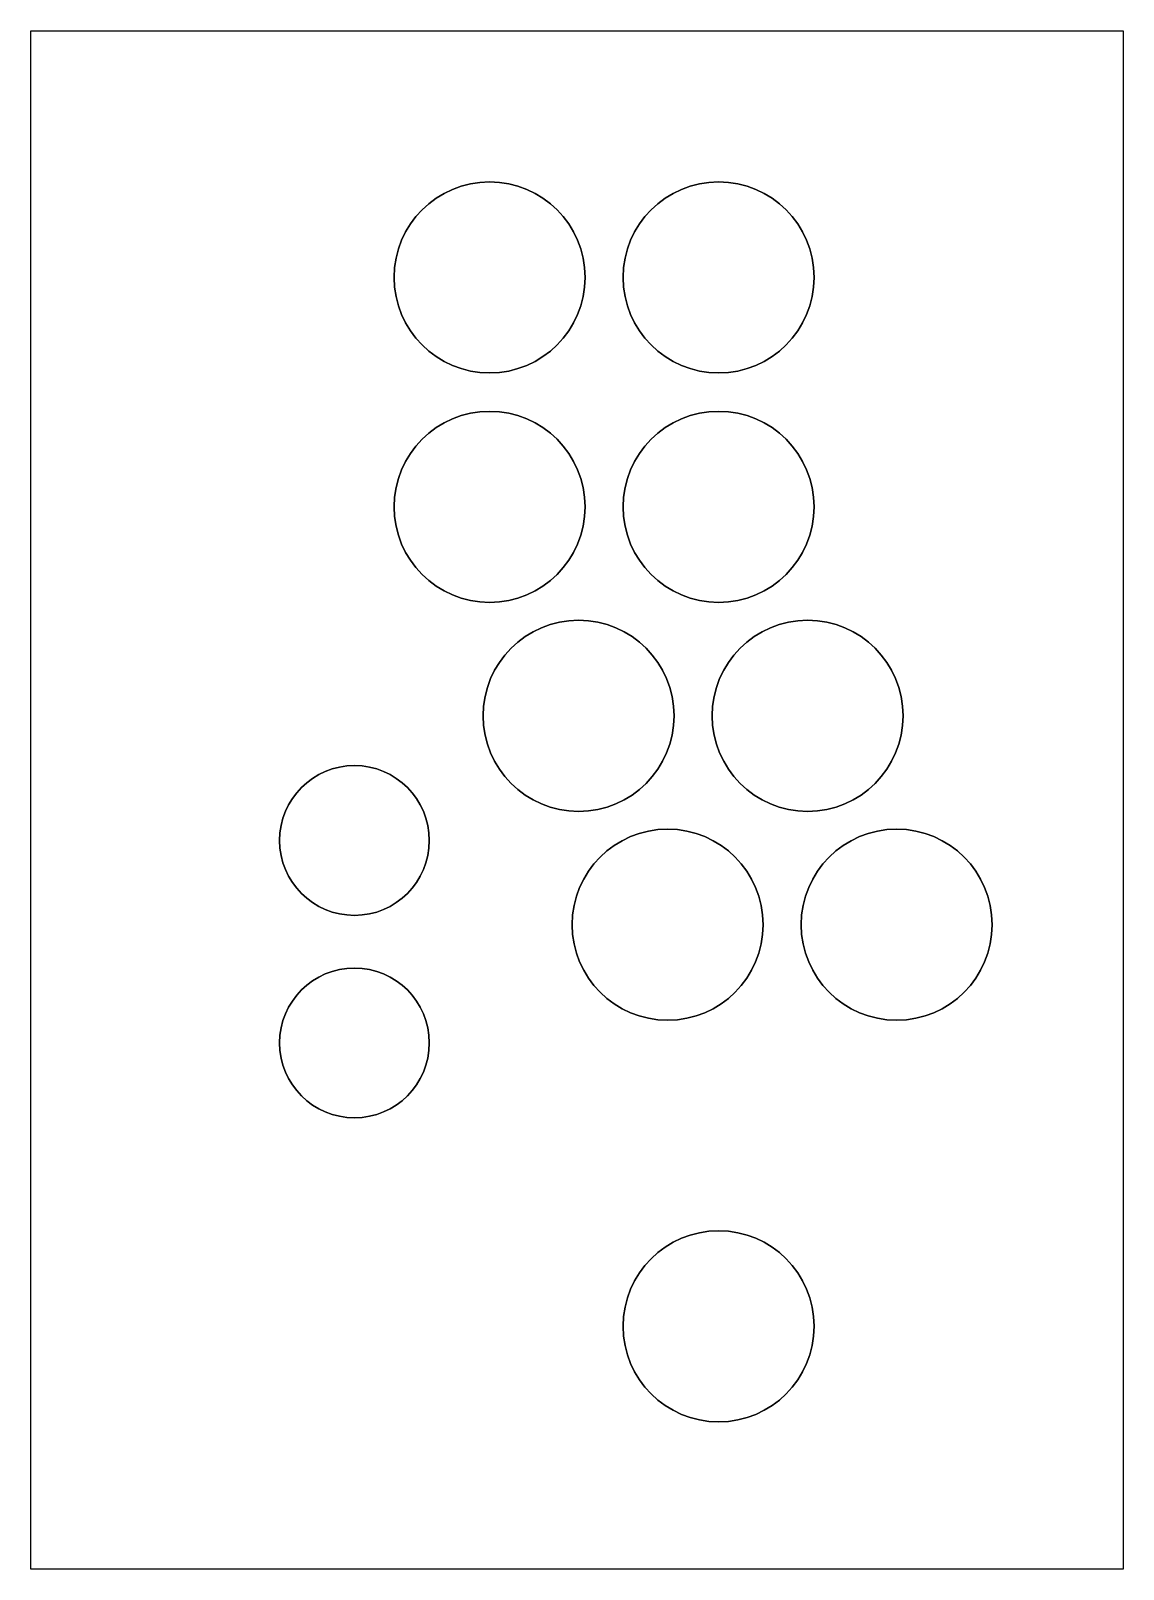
# Model space of a CAD drawing. Header units: inches. Extents: x -6.75 to 0, y -4.75 to 4.75.
import ezdxf

# ---------------------------------------------------------------- set-up
doc = ezdxf.new("R2010")
doc.units = ezdxf.units.IN
doc.header["$MEASUREMENT"] = 0

msp = doc.modelspace()

# ---------------------------------------------------------------- linework, layer by layer
at = {"extrusion": (-1, 0, 0)}
msp.add_line((-6.75, -4.75, -4.75), (-6.75, 4.75, -4.75), dxfattribs=at)
at = {"extrusion": (2e-16, 1, -1e-16)}
msp.add_line((-6.75, 4.75, -4.75), (0, 4.75, -4.75), dxfattribs=at)
at = {"extrusion": (0, -1e-16, -1)}
for p, q in [((-6.75, -4.75, -4.75), (-6.75, 4.75, -4.75)), ((-6.75, 4.75, -4.75), (0, 4.75, -4.75)), ((0, 4.75, -4.75), (0, -4.75, -4.75)), ((0, -4.75, -4.75), (-6.75, -4.75, -4.75))]:
    msp.add_line(p, q, dxfattribs=at)
at = {"extrusion": (1, 3e-16, 0)}
msp.add_line((0, 4.75, -4.75), (0, -4.75, -4.75), dxfattribs=at)
at = {"extrusion": (0, -1, 1e-16)}
msp.add_line((0, -4.75, -4.75), (-6.75, -4.75, -4.75), dxfattribs=at)
for centre, radius in [((-3.915, 3.227, -4.75), 0.59), ((-2.5, 3.227, -4.75), 0.59), ((-3.915, 1.81, -4.75), 0.59), ((-2.5, 1.81, -4.75), 0.59), ((-3.365, 0.52, -4.75), 0.59), ((-1.95, 0.52, -4.75), 0.59), ((-4.75, -0.25, -4.75), 0.4625), ((-2.815, -0.77, -4.75), 0.59), ((-1.4, -0.77, -4.75), 0.59), ((-4.75, -1.5, -4.75), 0.4625), ((-2.5, -3.25, -4.75), 0.59)]:
    msp.add_circle(centre, radius)
at = {"extrusion": (0, -1e-16, -1)}
for centre, radius in [((3.915, 3.227, 4.75), 0.59), ((2.5, 3.227, 4.75), 0.59), ((3.915, 1.81, 4.75), 0.59), ((2.5, 1.81, 4.75), 0.59), ((3.365, 0.52, 4.75), 0.59), ((1.95, 0.52, 4.75), 0.59), ((4.75, -0.25, 4.75), 0.4625), ((2.815, -0.77, 4.75), 0.59), ((1.4, -0.77, 4.75), 0.59), ((4.75, -1.5, 4.75), 0.4625), ((2.5, -3.25, 4.75), 0.59)]:
    msp.add_circle(centre, radius, dxfattribs=at)

doc.saveas('drawing.dxf')
